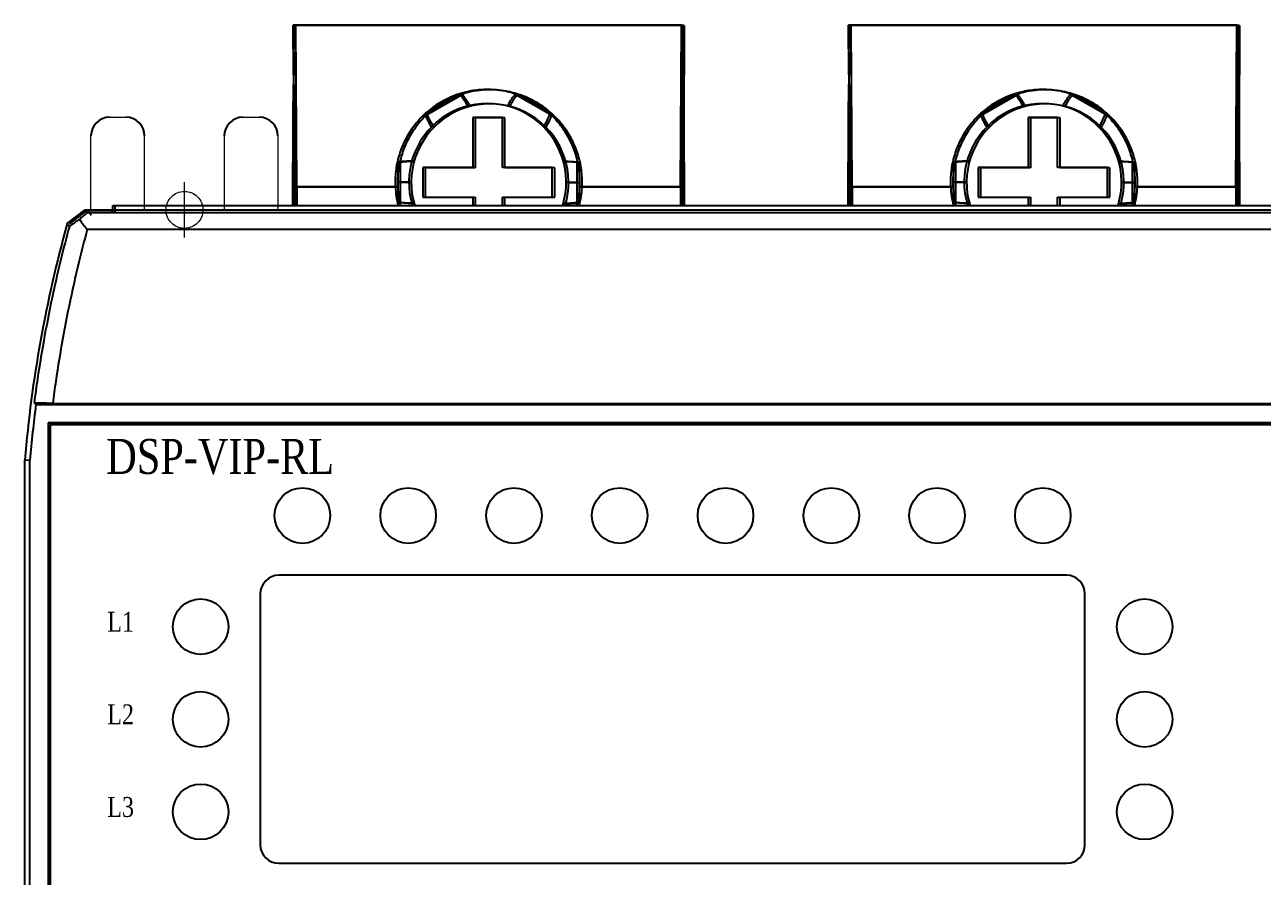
# Model space of a CAD drawing. Header units: millimetres. Extents: x 54 to 1685, y 68 to 1015.
# Drawn here: x 1007.6 to 1074.5, y 560 to 606 of the extents above; entities that cross this region are included whole.
import ezdxf
from ezdxf.enums import TextEntityAlignment as Align

# ---------------------------------------------------------------- set-up
doc = ezdxf.new("R2010")
doc.units = ezdxf.units.MM
doc.linetypes.add('ACAD_ISO03W100', pattern=[30, 12, -18])
doc.layers.add('2', color=6, linetype='Continuous')
doc.layers.add('40', color=7, linetype='Continuous')
doc.styles.add('SS', font='batang.ttc', dxfattribs={"width": 0.8})

msp = doc.modelspace()

# ---------------------------------------------------------------- linework, layer by layer
at = {"color": 7, "linetype": 'Continuous'}
for p, q in [((1022.157, 605.972), (1022.135, 605.965)), ((1022.135, 604.688), (1022.135, 605.965)), ((1043.11, 605.972), (1022.157, 605.972)), ((1022.21, 597.241), (1022.157, 605.972)), ((1022.168, 605.988), (1041.237, 605.988)), ((1022.168, 605.972), (1022.168, 605.988)), ((1022.254, 605.972), (1022.254, 605.988)), ((1022.285, 605.956), (1022.262, 605.95)), ((1022.262, 604.672), (1022.262, 605.95)), ((1043.238, 605.956), (1022.285, 605.956)), ((1022.337, 597.225), (1022.285, 605.956)), ((1022.295, 605.972), (1041.365, 605.972)), ((1022.295, 605.956), (1022.295, 605.972)), ((1022.381, 605.956), (1022.381, 605.972)), ((1024.02, 605.972), (1024.02, 605.988)), ((1024.03, 605.988), (1024.03, 605.972)), ((1024.039, 605.972), (1024.039, 605.988)), ((1024.069, 605.988), (1024.069, 605.972)), ((1024.147, 605.956), (1024.147, 605.972)), ((1024.158, 605.972), (1024.158, 605.956)), ((1024.166, 605.956), (1024.167, 605.972)), ((1024.197, 605.972), (1024.197, 605.956)), ((1041.198, 605.988), (1041.198, 605.972)), ((1041.228, 605.988), (1041.229, 605.972)), ((1041.237, 605.972), (1041.237, 605.988)), ((1041.248, 605.988), (1043.1, 605.988)), ((1041.248, 605.988), (1041.248, 605.972)), ((1041.326, 605.972), (1041.326, 605.956)), ((1041.356, 605.972), (1041.356, 605.956)), ((1041.365, 605.956), (1041.365, 605.972)), ((1041.375, 605.972), (1043.227, 605.972)), ((1041.375, 605.972), (1041.375, 605.956)), ((1043.014, 605.988), (1043.014, 605.972)), ((1043.058, 597.241), (1043.11, 605.972)), ((1043.1, 605.972), (1043.1, 605.988)), ((1043.11, 605.972), (1043.133, 605.965)), ((1043.133, 605.965), (1043.133, 604.688)), ((1043.141, 605.972), (1043.141, 605.956)), ((1043.185, 597.225), (1043.238, 605.956)), ((1043.227, 605.956), (1043.227, 605.972)), ((1043.238, 605.956), (1043.26, 605.95)), ((1043.26, 605.95), (1043.261, 604.672)), ((1052.157, 605.972), (1052.135, 605.965)), ((1052.135, 604.688), (1052.135, 605.965)), ((1073.11, 605.972), (1052.157, 605.972)), ((1052.21, 597.241), (1052.157, 605.972)), ((1052.168, 605.988), (1071.237, 605.988)), ((1052.168, 605.972), (1052.168, 605.988)), ((1052.254, 605.972), (1052.254, 605.988)), ((1052.285, 605.956), (1052.262, 605.95)), ((1052.262, 604.672), (1052.262, 605.95)), ((1073.238, 605.956), (1052.285, 605.956)), ((1052.337, 597.225), (1052.285, 605.956)), ((1052.295, 605.972), (1071.365, 605.972)), ((1052.295, 605.956), (1052.295, 605.972)), ((1052.381, 605.956), (1052.381, 605.972)), ((1054.02, 605.972), (1054.02, 605.988)), ((1054.03, 605.988), (1054.03, 605.972)), ((1054.039, 605.972), (1054.039, 605.988)), ((1054.069, 605.988), (1054.069, 605.972)), ((1054.147, 605.956), (1054.147, 605.972)), ((1054.158, 605.972), (1054.158, 605.956)), ((1054.166, 605.956), (1054.167, 605.972)), ((1054.197, 605.972), (1054.197, 605.956)), ((1071.198, 605.988), (1071.198, 605.972)), ((1071.228, 605.988), (1071.229, 605.972)), ((1071.237, 605.972), (1071.237, 605.988)), ((1071.248, 605.988), (1073.1, 605.988)), ((1071.248, 605.988), (1071.248, 605.972)), ((1071.326, 605.972), (1071.326, 605.956)), ((1071.356, 605.972), (1071.356, 605.956)), ((1071.365, 605.956), (1071.365, 605.972)), ((1071.375, 605.972), (1071.375, 605.956)), ((1071.375, 605.972), (1073.227, 605.972)), ((1073.014, 605.988), (1073.014, 605.972)), ((1073.058, 597.241), (1073.11, 605.972)), ((1073.1, 605.972), (1073.1, 605.988)), ((1073.11, 605.972), (1073.133, 605.965)), ((1073.133, 605.965), (1073.133, 604.688)), ((1073.141, 605.972), (1073.141, 605.956)), ((1073.185, 597.225), (1073.238, 605.956)), ((1073.227, 605.956), (1073.227, 605.972)), ((1073.238, 605.956), (1073.26, 605.95)), ((1073.26, 605.95), (1073.261, 604.672)), ((1022.135, 604.688), (1022.185, 596.238)), ((1022.262, 604.672), (1022.312, 596.222)), ((1043.133, 604.688), (1043.083, 596.238)), ((1043.261, 604.672), (1043.21, 596.222)), ((1052.135, 604.688), (1052.185, 596.238)), ((1052.262, 604.672), (1052.312, 596.222)), ((1073.133, 604.688), (1073.083, 596.238)), ((1073.261, 604.672), (1073.21, 596.222)), ((1022.134, 600.944), (1022.146, 602.758)), ((1022.261, 600.928), (1022.273, 602.742)), ((1031.134, 602.222), (1029.284, 601.154)), ((1031.261, 602.206), (1029.411, 601.138)), ((1035.984, 601.154), (1034.134, 602.222)), ((1036.111, 601.138), (1034.261, 602.206)), ((1043.134, 600.944), (1043.122, 602.758)), ((1043.261, 600.928), (1043.249, 602.742)), ((1052.134, 600.944), (1052.146, 602.758)), ((1052.261, 600.928), (1052.273, 602.742)), ((1061.134, 602.222), (1059.284, 601.154)), ((1061.261, 602.206), (1059.411, 601.138)), ((1065.984, 601.154), (1064.134, 602.222)), ((1066.111, 601.138), (1064.261, 602.206)), ((1073.134, 600.944), (1073.122, 602.758)), ((1073.261, 600.928), (1073.249, 602.742)), ((1022.121, 596.238), (1022.134, 600.944)), ((1022.249, 596.222), (1022.261, 600.928)), ((1033.434, 600.988), (1031.834, 600.988)), ((1031.834, 600.988), (1031.834, 598.288)), ((1031.961, 600.972), (1031.961, 598.272)), ((1033.561, 600.972), (1031.961, 600.972)), ((1033.434, 598.288), (1033.434, 600.988)), ((1033.561, 598.272), (1033.561, 600.972)), ((1043.146, 596.238), (1043.134, 600.944)), ((1043.274, 596.222), (1043.261, 600.928)), ((1052.121, 596.238), (1052.134, 600.944)), ((1052.249, 596.222), (1052.261, 600.928)), ((1063.434, 600.988), (1061.834, 600.988)), ((1061.834, 600.988), (1061.834, 598.288)), ((1063.561, 600.972), (1061.961, 600.972)), ((1061.961, 600.972), (1061.961, 598.272)), ((1063.434, 598.288), (1063.434, 600.988)), ((1063.561, 598.272), (1063.561, 600.972)), ((1073.146, 596.238), (1073.134, 600.944)), ((1073.274, 596.222), (1073.261, 600.928)), ((1027.784, 598.556), (1027.784, 596.42)), ((1027.911, 598.54), (1027.911, 596.404)), ((1031.834, 598.288), (1029.134, 598.288)), ((1029.134, 598.288), (1029.134, 596.688)), ((1031.961, 598.272), (1029.261, 598.272)), ((1029.261, 598.272), (1029.261, 596.672)), ((1036.134, 598.288), (1033.434, 598.288)), ((1036.261, 598.272), (1033.561, 598.272)), ((1036.134, 596.688), (1036.134, 598.288)), ((1036.261, 596.672), (1036.261, 598.272)), ((1037.484, 596.42), (1037.484, 598.556)), ((1037.611, 596.404), (1037.611, 598.54)), ((1057.784, 598.556), (1057.784, 596.42)), ((1057.911, 598.54), (1057.911, 596.404)), ((1059.134, 598.288), (1059.134, 596.688)), ((1061.834, 598.288), (1059.134, 598.288)), ((1061.961, 598.272), (1059.261, 598.272)), ((1059.261, 598.272), (1059.261, 596.672)), ((1066.134, 598.288), (1063.434, 598.288)), ((1066.261, 598.272), (1063.561, 598.272)), ((1066.134, 596.688), (1066.134, 598.288)), ((1066.261, 596.672), (1066.261, 598.272)), ((1067.484, 596.42), (1067.484, 598.556)), ((1067.611, 596.404), (1067.611, 598.54)), ((1028.384, 597.488), (1027.784, 597.488)), ((1028.511, 597.472), (1027.911, 597.472)), ((1036.884, 597.488), (1037.484, 597.488)), ((1037.011, 597.472), (1037.611, 597.472)), ((1058.384, 597.488), (1057.784, 597.488)), ((1058.511, 597.472), (1057.911, 597.472)), ((1066.884, 597.488), (1067.484, 597.488)), ((1067.011, 597.472), (1067.611, 597.472)), ((1027.652, 597.241), (1022.21, 597.241)), ((1022.21, 597.241), (1022.21, 596.238)), ((1022.337, 597.225), (1022.337, 596.222)), ((1027.779, 597.225), (1022.337, 597.225)), ((1043.058, 597.241), (1037.616, 597.241)), ((1043.185, 597.225), (1037.743, 597.225)), ((1043.058, 597.241), (1043.058, 596.238)), ((1043.185, 597.225), (1043.185, 596.222)), ((1057.652, 597.241), (1052.21, 597.241)), ((1052.21, 597.241), (1052.21, 596.238)), ((1057.779, 597.225), (1052.337, 597.225)), ((1052.337, 597.225), (1052.337, 596.222)), ((1073.058, 597.241), (1067.616, 597.241)), ((1073.185, 597.225), (1067.743, 597.225)), ((1073.058, 597.241), (1073.058, 596.238)), ((1073.185, 597.225), (1073.185, 596.222)), ((1012.384, 596.238), (1112.884, 596.238)), ((1012.384, 595.988), (1012.384, 596.238)), ((1012.511, 596.222), (1113.011, 596.222)), ((1012.511, 595.814), (1012.511, 596.222)), ((1029.134, 596.688), (1031.834, 596.688)), ((1029.261, 596.672), (1031.961, 596.672)), ((1031.834, 596.688), (1031.834, 596.238)), ((1031.961, 596.672), (1031.961, 596.222)), ((1033.434, 596.238), (1033.434, 596.688)), ((1033.434, 596.688), (1036.134, 596.688)), ((1033.561, 596.672), (1036.261, 596.672)), ((1033.561, 596.222), (1033.561, 596.672)), ((1059.134, 596.688), (1061.834, 596.688)), ((1059.261, 596.672), (1061.961, 596.672)), ((1061.834, 596.688), (1061.834, 596.238)), ((1061.961, 596.672), (1061.961, 596.222)), ((1063.434, 596.688), (1066.134, 596.688)), ((1063.434, 596.238), (1063.434, 596.688)), ((1063.561, 596.222), (1063.561, 596.672)), ((1063.561, 596.672), (1066.261, 596.672)), ((1009.927, 595.255), (1010.89, 595.988)), ((1010.054, 595.239), (1011.017, 595.972)), ((1010.89, 595.988), (1114.378, 595.988)), ((1114.26, 595.832), (1011.008, 595.832)), ((1011.017, 595.972), (1012.511, 595.972)), ((1012.312, 595.972), (1012.386, 595.814)), ((1114.26, 594.929), (1011.008, 594.929)), ((1008.236, 585.488), (1008.141, 585.566)), ((1008.236, 585.488), (1117.032, 585.488)), ((1009.142, 585.541), (1116.125, 585.541)), ((1116.37, 584.503), (1008.898, 584.503)), ((1008.898, 584.503), (1008.898, 552.472)), ((1116.354, 584.488), (1008.913, 584.488)), ((1008.913, 584.488), (1008.913, 552.488)), ((1116.254, 584.388), (1009.013, 584.388)), ((1009.013, 584.388), (1009.013, 552.588)), ((1007.634, 554.488), (1007.634, 582.488)), ((1007.634, 582.488), (1007.913, 582.476)), ((1007.913, 554.5), (1007.913, 582.476)), ((1063.911, 576.265), (1021.357, 576.265)), ((1020.357, 575.265), (1020.357, 561.71)), ((1064.911, 561.71), (1064.911, 575.265)), ((1021.357, 560.71), (1063.911, 560.71))]:
    msp.add_line(p, q, dxfattribs=at)
for centre in [(1022.634, 579.488), (1028.348, 579.488), (1034.062, 579.488), (1039.776, 579.488), (1045.49, 579.488), (1051.204, 579.488), (1056.918, 579.488), (1062.634, 579.488), (1017.134, 573.488), (1068.134, 573.488), (1017.134, 568.488), (1068.134, 568.488), (1017.134, 563.488), (1068.134, 563.488)]:
    msp.add_circle(centre, 1.5, dxfattribs=at)
for centre, radius, start, end in [((1032.634, 599.624), 3, 117.0921, 120), ((1032.761, 599.608), 3, 117.0921, 120), ((1032.634, 599.624), 3, 60, 62.90654), ((1032.761, 599.608), 3, 60, 62.90654), ((1062.634, 599.624), 3, 117.0921, 120), ((1062.761, 599.608), 3, 117.0921, 120), ((1062.634, 599.624), 3, 60, 62.90654), ((1062.761, 599.608), 3, 60, 62.90654), ((1032.634, 597.488), 4.25, 342.85574, 197.14426), ((1032.761, 597.472), 4.25, 342.85574, 197.14426), ((1062.634, 597.488), 4.25, 342.85574, 197.14426), ((1062.761, 597.472), 4.25, 342.85574, 197.14426), ((1012.211, 599.994), 1, 90, 180), ((1013.111, 599.994), 1, 0, 90), ((1019.411, 599.994), 1, 90, 180), ((1020.311, 599.994), 1, 0, 90), ((1030.784, 598.556), 3, 120, 122.88139), ((1030.911, 598.54), 3, 120, 122.88139), ((1034.484, 598.556), 3, 57.11814, 60), ((1034.611, 598.54), 3, 57.11814, 60), ((1060.784, 598.556), 3, 120, 122.88139), ((1060.911, 598.54), 3, 120, 122.88139), ((1064.484, 598.556), 3, 57.11814, 60), ((1064.611, 598.54), 3, 57.11814, 60), ((1030.784, 598.556), 3, 178.7008, 180), ((1030.911, 598.54), 3, 178.7008, 180), ((1034.484, 598.556), 3, 0, 1.29858), ((1034.611, 598.54), 3, 0, 1.29858), ((1060.784, 598.556), 3, 178.7008, 180), ((1060.911, 598.54), 3, 178.7008, 180), ((1064.484, 598.556), 3, 0, 1.29858), ((1064.611, 598.54), 3, 0, 1.29858), ((1032.634, 597.488), 4.988, 182.83836, 194.55095), ((1032.761, 597.472), 4.988, 182.83836, 194.55095), ((1032.634, 597.488), 4.988, 345.44905, 357.16164), ((1032.761, 597.472), 4.988, 345.44905, 357.16164), ((1062.634, 597.488), 4.988, 182.83836, 194.55095), ((1062.761, 597.472), 4.988, 182.83836, 194.55095), ((1062.634, 597.488), 4.988, 345.44905, 357.16164), ((1062.761, 597.472), 4.988, 345.44905, 357.16164), ((1030.784, 596.42), 3, 180, 181.49895), ((1030.911, 596.404), 3, 180, 181.49895), ((1034.484, 596.42), 3, 358.50045, 0), ((1034.611, 596.404), 3, 358.50045, 0), ((1060.784, 596.42), 3, 180, 181.49895), ((1060.911, 596.404), 3, 180, 181.49895), ((1064.484, 596.42), 3, 358.50045, 0), ((1064.611, 596.404), 3, 358.50045, 0), ((1077.382, 576.553), 70, 164.50361, 175.13646), ((1077.382, 576.553), 69.721, 172.63721, 175.12672), ((1021.357, 575.265), 1, 90, 180), ((1063.911, 575.265), 1, 0, 90), ((1021.357, 561.71), 1, 180, 270), ((1063.911, 561.71), 1, 270, 0)]:
    msp.add_arc(centre, radius, start, end, dxfattribs=at)
for points, knots in [([(1032.634, 602.492), (1032.373, 602.492), (1031.849, 602.451), (1031.082, 602.266), (1030.348, 601.961), (1029.667, 601.54), (1029.056, 601.011), (1028.533, 600.383), (1028.116, 599.672), (1027.819, 598.896), (1027.654, 598.077), (1027.637, 597.519), (1027.652, 597.241)], [0, 0, 0, 0, 0.782456, 1.568205, 2.358543, 3.155402, 3.960285, 4.773678, 5.59516, 6.422966, 7.255029, 8.090033, 8.090033, 8.090033, 8.090033]), ([(1032.761, 602.476), (1032.5, 602.476), (1031.977, 602.435), (1031.209, 602.25), (1030.476, 601.946), (1029.794, 601.525), (1029.183, 600.995), (1028.66, 600.368), (1028.243, 599.657), (1027.947, 598.88), (1027.782, 598.061), (1027.764, 597.503), (1027.779, 597.225)], [0, 0, 0, 0, 0.782456, 1.568205, 2.358543, 3.155402, 3.960285, 4.773678, 5.59516, 6.422966, 7.255029, 8.090033, 8.090033, 8.090033, 8.090033]), ([(1031.57, 601.602), (1031.528, 601.672), (1031.448, 601.803), (1031.338, 601.972), (1031.243, 602.112), (1031.187, 602.175), (1031.145, 602.228), (1031.134, 602.222)], [0, 0, 0, 0, 0.2450141, 0.4560949, 0.6187436, 0.7220894, 0.7614113, 0.7614113, 0.7614113, 0.7614113]), ([(1031.697, 601.587), (1031.655, 601.657), (1031.575, 601.787), (1031.465, 601.957), (1031.371, 602.097), (1031.315, 602.159), (1031.273, 602.212), (1031.261, 602.206)], [0, 0, 0, 0, 0.2450141, 0.4560949, 0.6187436, 0.7220894, 0.7614113, 0.7614113, 0.7614113, 0.7614113]), ([(1037.616, 597.241), (1037.631, 597.519), (1037.613, 598.077), (1037.448, 598.896), (1037.152, 599.672), (1036.735, 600.383), (1036.212, 601.011), (1035.601, 601.54), (1034.919, 601.961), (1034.186, 602.266), (1033.418, 602.451), (1032.895, 602.492), (1032.634, 602.492)], [0, 0, 0, 0, 0.835004, 1.667068, 2.494873, 3.316355, 4.129748, 4.934632, 5.731491, 6.521829, 7.307578, 8.090033, 8.090033, 8.090033, 8.090033]), ([(1037.743, 597.225), (1037.758, 597.503), (1037.741, 598.061), (1037.576, 598.88), (1037.279, 599.657), (1036.862, 600.368), (1036.339, 600.995), (1035.728, 601.525), (1035.047, 601.946), (1034.313, 602.25), (1033.546, 602.435), (1033.022, 602.476), (1032.761, 602.476)], [0, 0, 0, 0, 0.835004, 1.667068, 2.494873, 3.316355, 4.129748, 4.934632, 5.731491, 6.521829, 7.307578, 8.090033, 8.090033, 8.090033, 8.090033]), ([(1033.698, 601.602), (1033.74, 601.672), (1033.82, 601.803), (1033.93, 601.972), (1034.024, 602.112), (1034.081, 602.175), (1034.122, 602.228), (1034.134, 602.222)], [0, 0, 0, 0, 0.2450028, 0.4560784, 0.6187295, 0.7220858, 0.7614231, 0.7614231, 0.7614231, 0.7614231]), ([(1033.825, 601.587), (1033.867, 601.657), (1033.947, 601.787), (1034.058, 601.957), (1034.152, 602.097), (1034.208, 602.159), (1034.25, 602.212), (1034.261, 602.206)], [0, 0, 0, 0, 0.2450028, 0.4560784, 0.6187295, 0.7220858, 0.7614231, 0.7614231, 0.7614231, 0.7614231]), ([(1062.634, 602.492), (1062.373, 602.492), (1061.849, 602.451), (1061.082, 602.266), (1060.348, 601.961), (1059.667, 601.54), (1059.056, 601.011), (1058.533, 600.383), (1058.116, 599.672), (1057.819, 598.896), (1057.654, 598.077), (1057.637, 597.519), (1057.652, 597.241)], [0, 0, 0, 0, 0.782456, 1.568205, 2.358543, 3.155402, 3.960285, 4.773678, 5.59516, 6.422966, 7.255029, 8.090033, 8.090033, 8.090033, 8.090033]), ([(1062.761, 602.476), (1062.5, 602.476), (1061.977, 602.435), (1061.209, 602.25), (1060.476, 601.946), (1059.794, 601.525), (1059.183, 600.995), (1058.66, 600.368), (1058.243, 599.657), (1057.947, 598.88), (1057.782, 598.061), (1057.764, 597.503), (1057.779, 597.225)], [0, 0, 0, 0, 0.782456, 1.568205, 2.358543, 3.155402, 3.960285, 4.773678, 5.59516, 6.422966, 7.255029, 8.090033, 8.090033, 8.090033, 8.090033]), ([(1061.57, 601.602), (1061.528, 601.672), (1061.448, 601.803), (1061.338, 601.972), (1061.243, 602.112), (1061.187, 602.175), (1061.145, 602.228), (1061.134, 602.222)], [0, 0, 0, 0, 0.2450141, 0.4560949, 0.6187436, 0.7220894, 0.7614113, 0.7614113, 0.7614113, 0.7614113]), ([(1061.697, 601.587), (1061.655, 601.657), (1061.575, 601.787), (1061.465, 601.957), (1061.371, 602.097), (1061.315, 602.159), (1061.273, 602.212), (1061.261, 602.206)], [0, 0, 0, 0, 0.2450141, 0.4560949, 0.6187436, 0.7220894, 0.7614113, 0.7614113, 0.7614113, 0.7614113]), ([(1067.616, 597.241), (1067.631, 597.519), (1067.613, 598.077), (1067.448, 598.896), (1067.152, 599.672), (1066.735, 600.383), (1066.212, 601.011), (1065.601, 601.54), (1064.919, 601.961), (1064.186, 602.266), (1063.418, 602.451), (1062.895, 602.492), (1062.634, 602.492)], [0, 0, 0, 0, 0.835004, 1.667068, 2.494873, 3.316355, 4.129748, 4.934632, 5.731491, 6.521829, 7.307578, 8.090033, 8.090033, 8.090033, 8.090033]), ([(1067.743, 597.225), (1067.758, 597.503), (1067.741, 598.061), (1067.576, 598.88), (1067.279, 599.657), (1066.862, 600.368), (1066.339, 600.995), (1065.728, 601.525), (1065.047, 601.946), (1064.313, 602.25), (1063.546, 602.435), (1063.022, 602.476), (1062.761, 602.476)], [0, 0, 0, 0, 0.835004, 1.667068, 2.494873, 3.316355, 4.129748, 4.934632, 5.731491, 6.521829, 7.307578, 8.090033, 8.090033, 8.090033, 8.090033]), ([(1063.698, 601.602), (1063.74, 601.672), (1063.82, 601.803), (1063.93, 601.972), (1064.024, 602.112), (1064.081, 602.175), (1064.122, 602.228), (1064.134, 602.222)], [0, 0, 0, 0, 0.2450028, 0.4560784, 0.6187295, 0.7220858, 0.7614231, 0.7614231, 0.7614231, 0.7614231]), ([(1063.825, 601.587), (1063.867, 601.657), (1063.947, 601.787), (1064.058, 601.957), (1064.152, 602.097), (1064.208, 602.159), (1064.25, 602.212), (1064.261, 602.206)], [0, 0, 0, 0, 0.2450028, 0.4560784, 0.6187295, 0.7220858, 0.7614231, 0.7614231, 0.7614231, 0.7614231]), ([(1029.602, 600.466), (1029.563, 600.538), (1029.49, 600.672), (1029.398, 600.853), (1029.324, 601.004), (1029.298, 601.084), (1029.273, 601.147), (1029.284, 601.154)], [0, 0, 0, 0, 0.2450027, 0.4560782, 0.6187292, 0.7220854, 0.7614223, 0.7614223, 0.7614223, 0.7614223]), ([(1029.73, 600.451), (1029.69, 600.522), (1029.617, 600.657), (1029.525, 600.837), (1029.451, 600.989), (1029.425, 601.068), (1029.4, 601.131), (1029.411, 601.138)], [0, 0, 0, 0, 0.2450027, 0.4560782, 0.6187292, 0.7220854, 0.7614223, 0.7614223, 0.7614223, 0.7614223]), ([(1035.665, 600.466), (1035.705, 600.538), (1035.778, 600.672), (1035.87, 600.853), (1035.944, 601.004), (1035.97, 601.084), (1035.995, 601.147), (1035.984, 601.154)], [0, 0, 0, 0, 0.245014, 0.4560947, 0.6187433, 0.722089, 0.7614107, 0.7614107, 0.7614107, 0.7614107]), ([(1035.793, 600.451), (1035.832, 600.522), (1035.905, 600.657), (1035.997, 600.837), (1036.071, 600.989), (1036.097, 601.068), (1036.122, 601.131), (1036.111, 601.138)], [0, 0, 0, 0, 0.245014, 0.4560947, 0.6187433, 0.722089, 0.7614107, 0.7614107, 0.7614107, 0.7614107]), ([(1059.602, 600.466), (1059.563, 600.538), (1059.49, 600.672), (1059.398, 600.853), (1059.324, 601.004), (1059.298, 601.084), (1059.273, 601.147), (1059.284, 601.154)], [0, 0, 0, 0, 0.2450027, 0.4560782, 0.6187292, 0.7220854, 0.7614223, 0.7614223, 0.7614223, 0.7614223]), ([(1059.73, 600.451), (1059.69, 600.522), (1059.617, 600.657), (1059.525, 600.837), (1059.451, 600.989), (1059.425, 601.068), (1059.4, 601.131), (1059.411, 601.138)], [0, 0, 0, 0, 0.2450027, 0.4560782, 0.6187292, 0.7220854, 0.7614223, 0.7614223, 0.7614223, 0.7614223]), ([(1065.665, 600.466), (1065.705, 600.538), (1065.778, 600.672), (1065.87, 600.853), (1065.944, 601.004), (1065.97, 601.084), (1065.995, 601.147), (1065.984, 601.154)], [0, 0, 0, 0, 0.245014, 0.4560947, 0.6187433, 0.722089, 0.7614107, 0.7614107, 0.7614107, 0.7614107]), ([(1065.793, 600.451), (1065.832, 600.522), (1065.905, 600.657), (1065.997, 600.837), (1066.071, 600.989), (1066.097, 601.068), (1066.122, 601.131), (1066.111, 601.138)], [0, 0, 0, 0, 0.245014, 0.4560947, 0.6187433, 0.722089, 0.7614107, 0.7614107, 0.7614107, 0.7614107]), ([(1028.538, 598.624), (1028.457, 598.622), (1028.304, 598.618), (1028.102, 598.607), (1027.933, 598.596), (1027.851, 598.579), (1027.784, 598.569), (1027.784, 598.556)], [0, 0, 0, 0, 0.2450115, 0.4560913, 0.618741, 0.72209, 0.7614164, 0.7614164, 0.7614164, 0.7614164]), ([(1028.666, 598.608), (1028.584, 598.607), (1028.431, 598.603), (1028.229, 598.592), (1028.061, 598.58), (1027.978, 598.563), (1027.911, 598.553), (1027.911, 598.54)], [0, 0, 0, 0, 0.2450115, 0.4560913, 0.618741, 0.72209, 0.7614164, 0.7614164, 0.7614164, 0.7614164]), ([(1036.729, 598.624), (1036.811, 598.622), (1036.964, 598.618), (1037.166, 598.607), (1037.334, 598.596), (1037.417, 598.578), (1037.484, 598.569), (1037.484, 598.556)], [0, 0, 0, 0, 0.2450029, 0.4560786, 0.6187298, 0.7220862, 0.7614235, 0.7614235, 0.7614235, 0.7614235]), ([(1036.857, 598.608), (1036.938, 598.607), (1037.091, 598.603), (1037.293, 598.592), (1037.462, 598.58), (1037.544, 598.563), (1037.611, 598.553), (1037.611, 598.54)], [0, 0, 0, 0, 0.2450029, 0.4560786, 0.6187298, 0.7220862, 0.7614235, 0.7614235, 0.7614235, 0.7614235]), ([(1058.538, 598.624), (1058.457, 598.622), (1058.304, 598.618), (1058.102, 598.607), (1057.933, 598.596), (1057.851, 598.579), (1057.784, 598.569), (1057.784, 598.556)], [0, 0, 0, 0, 0.2450115, 0.4560913, 0.618741, 0.72209, 0.7614164, 0.7614164, 0.7614164, 0.7614164]), ([(1058.666, 598.608), (1058.584, 598.607), (1058.431, 598.603), (1058.229, 598.592), (1058.061, 598.58), (1057.978, 598.563), (1057.911, 598.553), (1057.911, 598.54)], [0, 0, 0, 0, 0.2450115, 0.4560913, 0.618741, 0.72209, 0.7614164, 0.7614164, 0.7614164, 0.7614164]), ([(1066.729, 598.624), (1066.811, 598.622), (1066.964, 598.618), (1067.166, 598.607), (1067.334, 598.596), (1067.417, 598.578), (1067.484, 598.569), (1067.484, 598.556)], [0, 0, 0, 0, 0.2450029, 0.4560786, 0.6187298, 0.7220862, 0.7614235, 0.7614235, 0.7614235, 0.7614235]), ([(1066.857, 598.608), (1066.938, 598.607), (1067.091, 598.603), (1067.293, 598.592), (1067.462, 598.58), (1067.544, 598.563), (1067.611, 598.553), (1067.611, 598.54)], [0, 0, 0, 0, 0.2450029, 0.4560786, 0.6187298, 0.7220862, 0.7614235, 0.7614235, 0.7614235, 0.7614235]), ([(1028.539, 596.352), (1028.457, 596.353), (1028.304, 596.357), (1028.102, 596.368), (1027.933, 596.38), (1027.851, 596.397), (1027.784, 596.407), (1027.784, 596.42)], [0, 0, 0, 0, 0.2450029, 0.4560786, 0.6187298, 0.7220862, 0.7614235, 0.7614235, 0.7614235, 0.7614235]), ([(1028.666, 596.336), (1028.584, 596.337), (1028.431, 596.341), (1028.229, 596.352), (1028.061, 596.364), (1027.978, 596.381), (1027.911, 596.391), (1027.911, 596.404)], [0, 0, 0, 0, 0.2450029, 0.4560786, 0.6187298, 0.7220862, 0.7614235, 0.7614235, 0.7614235, 0.7614235]), ([(1036.729, 596.352), (1036.811, 596.353), (1036.964, 596.357), (1037.166, 596.368), (1037.334, 596.38), (1037.417, 596.397), (1037.484, 596.407), (1037.484, 596.42)], [0, 0, 0, 0, 0.2450115, 0.4560913, 0.618741, 0.72209, 0.7614164, 0.7614164, 0.7614164, 0.7614164]), ([(1036.857, 596.336), (1036.938, 596.337), (1037.091, 596.341), (1037.293, 596.352), (1037.462, 596.364), (1037.544, 596.381), (1037.611, 596.391), (1037.611, 596.404)], [0, 0, 0, 0, 0.2450115, 0.4560913, 0.618741, 0.72209, 0.7614164, 0.7614164, 0.7614164, 0.7614164]), ([(1058.539, 596.352), (1058.457, 596.353), (1058.304, 596.357), (1058.102, 596.368), (1057.933, 596.38), (1057.851, 596.397), (1057.784, 596.407), (1057.784, 596.42)], [0, 0, 0, 0, 0.2450029, 0.4560786, 0.6187298, 0.7220862, 0.7614235, 0.7614235, 0.7614235, 0.7614235]), ([(1058.666, 596.336), (1058.584, 596.337), (1058.431, 596.341), (1058.229, 596.352), (1058.061, 596.364), (1057.978, 596.381), (1057.911, 596.391), (1057.911, 596.404)], [0, 0, 0, 0, 0.2450029, 0.4560786, 0.6187298, 0.7220862, 0.7614235, 0.7614235, 0.7614235, 0.7614235]), ([(1066.729, 596.352), (1066.811, 596.353), (1066.964, 596.357), (1067.166, 596.368), (1067.334, 596.38), (1067.417, 596.397), (1067.484, 596.407), (1067.484, 596.42)], [0, 0, 0, 0, 0.2450115, 0.4560913, 0.618741, 0.72209, 0.7614164, 0.7614164, 0.7614164, 0.7614164]), ([(1066.857, 596.336), (1066.938, 596.337), (1067.091, 596.341), (1067.293, 596.352), (1067.462, 596.364), (1067.544, 596.381), (1067.611, 596.391), (1067.611, 596.404)], [0, 0, 0, 0, 0.2450115, 0.4560913, 0.618741, 0.72209, 0.7614164, 0.7614164, 0.7614164, 0.7614164]), ([(1010.583, 595.489), (1010.494, 595.424), (1010.314, 595.294), (1010.134, 595.163), (1010.044, 595.098)], [0, 0, 0, 0, 0.3322153, 0.6655955, 0.6655955, 0.6655955, 0.6655955]), ([(1011.008, 595.832), (1010.937, 595.775), (1010.796, 595.661), (1010.654, 595.546), (1010.583, 595.489)], [0, 0, 0, 0, 0.2730641, 0.5460999, 0.5460999, 0.5460999, 0.5460999]), ([(1010.583, 595.489), (1010.654, 595.395), (1010.795, 595.209), (1010.937, 595.023), (1011.008, 594.929)], [0, 0, 0, 0, 0.3507679, 0.7022008, 0.7022008, 0.7022008, 0.7022008]), ([(1011.008, 595.832), (1010.995, 595.85), (1010.968, 595.884), (1010.929, 595.936), (1010.903, 595.97), (1010.89, 595.988)], [0, 0, 0, 0, 0.0650844, 0.1301307, 0.1951387, 0.1951387, 0.1951387, 0.1951387]), ([(1011.017, 595.972), (1011.039, 595.943), (1011.083, 595.885), (1011.15, 595.798), (1011.194, 595.74), (1011.216, 595.711)], [0, 0, 0, 0, 0.1093132, 0.2187132, 0.3282, 0.3282, 0.3282, 0.3282]), ([(1010.044, 595.098), (1009.723, 593.919), (1009.057, 591.192), (1008.474, 588), (1008.197, 585.999), (1008.141, 585.566)], [0, 0, 0, 0, 3.667788, 8.416911, 9.726727, 9.726727, 9.726727, 9.726727]), ([(1011.008, 594.929), (1010.691, 593.757), (1010.035, 591.048), (1009.466, 587.904), (1009.194, 585.944), (1009.142, 585.541)], [0, 0, 0, 0, 3.642307, 8.359335, 9.57801, 9.57801, 9.57801, 9.57801]), ([(1010.044, 595.098), (1010.031, 595.116), (1010.005, 595.151), (1009.966, 595.203), (1009.94, 595.238), (1009.927, 595.255)], [0, 0, 0, 0, 0.0654347, 0.1308305, 0.1961873, 0.1961873, 0.1961873, 0.1961873]), ([(1009.142, 585.541), (1009.031, 585.544), (1008.809, 585.549), (1008.475, 585.558), (1008.252, 585.563), (1008.141, 585.566)], [0, 0, 0, 0, 0.333382, 0.667316, 1.001803, 1.001803, 1.001803, 1.001803])]:
    msp.add_open_spline(points, degree=3, knots=knots, dxfattribs=at)
at = {"layer": '2', "linetype": 'ACAD_ISO03W100', "lineweight": 5}
for p, q in [((1012.211, 600.994), (1013.111, 600.994)), ((1019.411, 600.994), (1020.311, 600.994)), ((1011.211, 595.994), (1011.211, 599.994)), ((1014.111, 595.994), (1014.111, 599.994)), ((1018.411, 599.994), (1018.411, 595.994)), ((1021.311, 599.994), (1021.311, 595.994)), ((1016.261, 594.494), (1016.261, 597.494))]:
    msp.add_line(p, q, dxfattribs=at)
msp.add_circle((1016.261, 595.994), 1, dxfattribs=at)

# ---------------------------------------------------------------- texts
at = {"color": 7, "linetype": 'Continuous', "style": 'SS', "width": 0.8}
msp.add_text('DSP-VIP-RL', height=1.89, dxfattribs=at).set_placement((1012.036, 581.736))
at = {"layer": '40', "color": 0, "style": 'SS', "width": 0.8}
for s, p in [('L1', (1012.812, 573.216)), ('L2', (1012.812, 568.216)), ('L3', (1012.812, 563.216))]:
    msp.add_text(s, height=1.0764, dxfattribs=at).set_placement(p, align=Align.CENTER)

doc.saveas('drawing.dxf')
